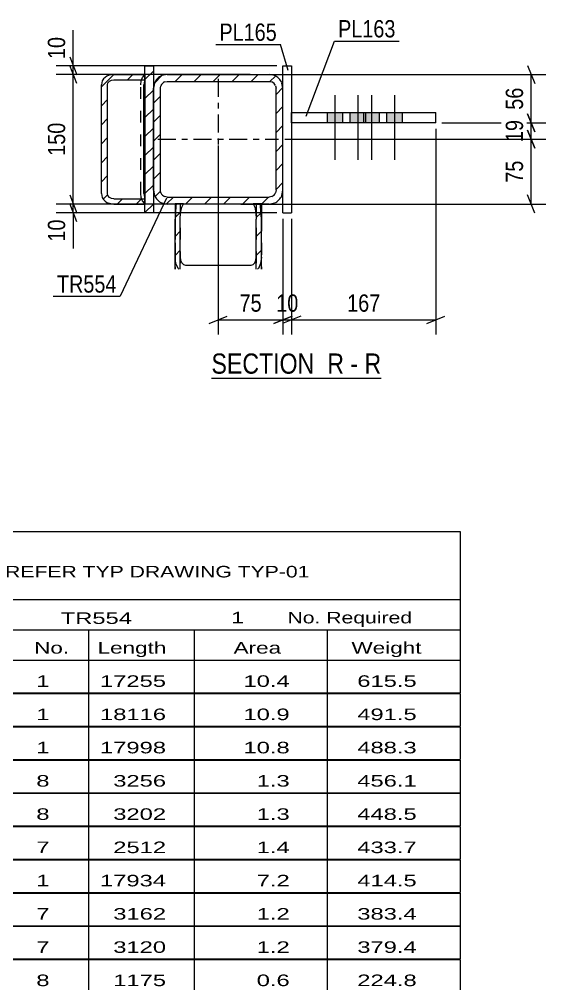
# Model space of a CAD drawing. Header units: millimetres. Extents: x -857 to 332, y -866 to -25.
# Drawn here: x 94.4 to 181.5, y -667.6 to -508.1 of the extents above; entities that cross this region are included whole.
import ezdxf

# ---------------------------------------------------------------- set-up
doc = ezdxf.new("R2010")
doc.units = ezdxf.units.MM
doc.linetypes.add('DXK_LINE_DOT2', pattern=[3.9198, 1.9599, -1.9599])
doc.linetypes.add('DXK_LINE_DOT3', pattern=[5.9187, 2.979, -0.9799, 0.9799, -0.9799])
doc.styles.add('Arial Narrow', font='ARIALN.TTF', dxfattribs={"height": 0.2})

# ---------------------------------------------------------------- blocks, each defined once
blk = doc.blocks.new('Unknown-570388934-19 - 24178')
at = {"color": 6, "linetype": 'Continuous'}
blk.add_line((126.19, -567.44), (154.27, -567.44), dxfattribs=at)
at = {"color": 0, "linetype": 'Continuous'}
for points in [[(144.3, -566.69), (144.3, -563.19), (126.19, -563.19), (126.19, -566.69)], [(148.12, -566.69), (148.12, -563.19), (145.35, -563.19), (145.35, -566.69)], [(150.45, -566.69), (150.45, -563.19), (149.17, -563.19), (149.17, -566.69)], [(154.27, -566.69), (154.27, -563.19), (151.5, -563.19), (151.5, -566.69)]]:
    blk.add_wipeout(points, dxfattribs=at)
at = {"color": 7, "linetype": 'Continuous', "style": 'Arial Narrow'}
for s, p in [('SECTION ', (126.19, -566.69)), ('R', (145.35, -566.69)), ('R', (151.5, -566.69)), ('-', (149.17, -566.69))]:
    blk.add_text(s, height=3.34, dxfattribs=at).set_placement(p)
blk = doc.blocks.new('Part-570388934-24490 - 24178')
at = {"color": 2, "linetype": 'Continuous'}
for p, q in [((139.45, -525.2), (139.45, -523.49)), ((139.45, -523.49), (163.3, -523.49)), ((163.3, -525.2), (163.3, -523.49)), ((163.3, -525.2), (139.45, -525.2))]:
    blk.add_line(p, q, dxfattribs=at)
at = {"color": 7, "linetype": 'DXK_LINE_DOT2'}
blk.add_line((155.22, -525.2), (155.22, -523.49), dxfattribs=at)
blk = doc.blocks.new('Part-570388934-24233 - 24178')
at = {"color": 7, "linetype": 'DXK_LINE_DOT2'}
for p, q in [((134.45, -538.63), (120.16, -538.63)), ((120.16, -538.63), (120.16, -549.42)), ((121.02, -538.63), (121.02, -549.42)), ((133.59, -538.63), (133.59, -549.42)), ((134.45, -549.42), (134.45, -538.63))]:
    blk.add_line(p, q, dxfattribs=at)
blk = doc.blocks.new('Part-570388934-24239 - 24178')
at = {"linetype": 'Continuous'}
h = blk.add_hatch(dxfattribs=at)
h.set_pattern_fill('', scale=0.7, style=0, pattern_type=0)
h.set_pattern_definition([(45, (121.0175, -549.4244), (-1.57154, 1.57154), [])])
h.paths.add_polyline_path([(120.16, -549.42), (121.02, -549.42), (121.02, -541.15), (121.08, -540.07), (121.27, -539.15), (121.55, -538.62), (120.36, -538.62), (120.29, -538.98), (120.16, -541.15)])
h = blk.add_hatch(dxfattribs=at)
h.set_pattern_fill('', scale=0.7, style=0, pattern_type=0)
h.set_pattern_definition([(45, (134.446, -549.4244), (-1.57154, 1.57154), [])])
h.paths.add_polyline_path([(133.59, -549.42), (134.45, -549.42), (134.45, -541.15), (134.32, -538.98), (134.24, -538.62), (133.06, -538.62), (133.34, -539.15), (133.52, -540.07), (133.59, -541.15)])
at = {"color": 7, "linetype": 'DXK_LINE_DOT2'}
for p, q in [((120.16, -538.62), (120.16, -538.63)), ((120.16, -538.62), (120.16, -538.63)), ((121.53, -538.62), (120.16, -538.62)), ((121.02, -538.62), (121.02, -549.42)), ((133.52, -538.62), (133.08, -538.62)), ((133.59, -538.62), (133.52, -538.62)), ((134.45, -538.62), (133.59, -538.62)), ((133.59, -538.62), (133.59, -549.42)), ((134.45, -538.63), (134.45, -538.62)), ((134.45, -538.62), (134.45, -538.63)), ((120.16, -541.15), (120.16, -549.42)), ((134.45, -541.15), (134.45, -549.42)), ((120.29, -548.45), (120.16, -547.43)), ((120.66, -549.3), (120.29, -548.45)), ((134.32, -548.45), (133.94, -549.3)), ((134.45, -547.43), (134.32, -548.45)), ((120.78, -549.42), (120.66, -549.3)), ((133.94, -549.3), (133.82, -549.42))]:
    blk.add_line(p, q, dxfattribs=at)
at = {"color": 2, "linetype": 'Continuous'}
for p, q in [((120.16, -538.63), (120.16, -541.15)), ((120.29, -538.98), (120.16, -541.15)), ((120.36, -538.62), (120.29, -538.98)), ((120.36, -538.62), (121.55, -538.62)), ((121.08, -540.07), (121.27, -539.15)), ((121.27, -539.15), (121.55, -538.62)), ((121.55, -538.62), (121.53, -538.62)), ((133.08, -538.62), (133.06, -538.62)), ((133.06, -538.62), (134.24, -538.62)), ((133.06, -538.62), (133.34, -539.15)), ((133.34, -539.15), (133.52, -540.07)), ((134.32, -538.98), (134.24, -538.62)), ((134.45, -541.15), (134.32, -538.98)), ((134.45, -538.63), (134.45, -541.15)), ((121.02, -541.15), (121.08, -540.07)), ((133.52, -540.07), (133.59, -541.15)), ((120.16, -549.42), (120.16, -541.15)), ((121.02, -549.42), (121.02, -541.15)), ((133.59, -549.42), (133.59, -541.15)), ((134.45, -549.42), (134.45, -541.15)), ((121.02, -547.43), (121.08, -547.94)), ((121.08, -547.94), (121.27, -548.37)), ((121.27, -548.37), (121.55, -548.65)), ((121.55, -548.65), (121.87, -548.76)), ((132.73, -548.76), (133.06, -548.65)), ((133.06, -548.65), (133.34, -548.37)), ((133.34, -548.37), (133.52, -547.94)), ((133.52, -547.94), (133.59, -547.43)), ((121.87, -548.76), (132.73, -548.76))]:
    blk.add_line(p, q, dxfattribs=at)
blk = doc.blocks.new('Part-570388934-24244 - 24178')
at = {"linetype": 'Continuous'}
h = blk.add_hatch(dxfattribs=at)
h.set_pattern_fill('', scale=0.7, style=0, pattern_type=0)
h.set_pattern_definition([(45, (118, -517.3722), (-1.57154, 1.57154), [])])
h.paths.add_polyline_path([(118.87, -517.2), (118, -517.37), (117.26, -517.87), (116.76, -518.61), (116.59, -519.48), (116.59, -536.34), (116.76, -537.22), (117.26, -537.96), (118, -538.45), (118.87, -538.63), (135.73, -538.63), (136.61, -538.45), (137.35, -537.96), (137.84, -537.22), (138.02, -536.34), (138.02, -519.48), (137.84, -518.61), (137.35, -517.87), (136.61, -517.37), (135.73, -517.2)])
h.paths.add_polyline_path([(135.73, -518.34), (136.17, -518.43), (136.54, -518.68), (136.79, -519.05), (136.87, -519.48), (136.87, -536.34), (136.79, -536.78), (136.54, -537.15), (136.17, -537.4), (135.73, -537.48), (118.87, -537.48), (118.44, -537.4), (118.07, -537.15), (117.82, -536.78), (117.73, -536.34), (117.73, -519.48), (117.82, -519.05), (118.07, -518.68), (118.44, -518.43), (118.87, -518.34)])
at = {"color": 2, "linetype": 'Continuous'}
for p, q in [((118.87, -517.2), (118, -517.37)), ((118.44, -518.43), (118.87, -518.34)), ((118.87, -517.2), (118.87, -517.2)), ((118.87, -517.2), (135.73, -517.2)), ((118.87, -518.34), (118.87, -518.34)), ((118.87, -518.34), (135.73, -518.34)), ((135.73, -517.2), (135.73, -517.2)), ((136.61, -517.37), (135.73, -517.2)), ((135.73, -518.34), (135.73, -518.34)), ((135.73, -518.34), (136.17, -518.43)), ((116.76, -518.61), (116.59, -519.48)), ((116.59, -519.48), (116.59, -519.48)), ((116.59, -536.34), (116.59, -519.48)), ((117.73, -519.48), (117.82, -519.05)), ((117.73, -519.48), (117.73, -519.48)), ((117.73, -536.34), (117.73, -519.48)), ((136.79, -519.05), (136.87, -519.48)), ((136.87, -519.48), (136.87, -519.48)), ((136.87, -536.34), (136.87, -519.48)), ((138.02, -519.48), (137.84, -518.61)), ((138.02, -519.48), (138.02, -519.48)), ((138.02, -536.34), (138.02, -519.48)), ((116.59, -536.34), (116.59, -536.34)), ((116.59, -536.34), (116.76, -537.22)), ((117.73, -536.34), (117.73, -536.34)), ((117.82, -536.78), (117.73, -536.34)), ((118.87, -537.48), (118.44, -537.4)), ((118.87, -537.48), (118.87, -537.48)), ((118.87, -537.48), (135.73, -537.48)), ((136.17, -537.4), (135.73, -537.48)), ((135.73, -537.48), (135.73, -537.48)), ((136.87, -536.34), (136.79, -536.78)), ((136.87, -536.34), (136.87, -536.34)), ((137.84, -537.22), (138.02, -536.34)), ((138.02, -536.34), (138.02, -536.34)), ((118, -538.45), (118.87, -538.63)), ((118.87, -538.63), (118.87, -538.63)), ((120.36, -538.63), (118.87, -538.63)), ((121.55, -538.63), (120.36, -538.63)), ((133.06, -538.63), (121.55, -538.63)), ((134.24, -538.63), (133.06, -538.63)), ((135.73, -538.63), (134.24, -538.63)), ((135.73, -538.63), (136.61, -538.45)), ((135.73, -538.63), (135.73, -538.63))]:
    blk.add_line(p, q, dxfattribs=at)
at = {"color": 7, "linetype": 'DXK_LINE_DOT3'}
for p, q in [((127.3, -517.91), (127.3, -537.91)), ((117.3, -527.91), (137.3, -527.91))]:
    blk.add_line(p, q, dxfattribs=at)
at = {"color": 2, "linetype": 'Continuous'}
for centre, radius, start, end in [((118.87, -519.48), 2.29, 112.5, 157.5), ((118.87, -519.48), 1.14, 112.5, 157.5), ((135.73, -519.48), 1.14, 22.5, 67.5), ((135.73, -519.48), 2.29, 22.5, 67.5), ((118.87, -536.34), 2.29, 202.5, 247.5), ((118.87, -536.34), 1.14, 202.5, 247.5), ((135.73, -536.34), 1.14, 292.5, 337.5), ((135.73, -536.34), 2.29, 292.5, 337.5)]:
    blk.add_arc(centre, radius, start, end, dxfattribs=at)
blk = doc.blocks.new('Part-570388934-24254 - 24178')
at = {"linetype": 'Continuous'}
h = blk.add_hatch(dxfattribs=at)
h.set_pattern_fill('', scale=0.7, style=0, pattern_type=0)
h.set_pattern_definition([(45, (110.0227, -517.198), (-1.57154, 1.57154), [])])
h.paths.add_polyline_path([(115.16, -517.2), (110.02, -517.2), (109.24, -517.33), (108.57, -517.7), (108.13, -518.26), (107.97, -518.91), (107.97, -536.91), (108.13, -537.57), (108.57, -538.12), (109.24, -538.5), (110.02, -538.63), (115.16, -538.63), (115.16, -537.77), (110.02, -537.77), (109.63, -537.7), (109.3, -537.52), (109.07, -537.24), (109, -536.91), (109, -518.91), (109.07, -518.58), (109.3, -518.31), (109.63, -518.12), (110.02, -518.06), (115.16, -518.06)])
at = {"color": 2, "linetype": 'Continuous'}
for p, q in [((108.13, -518.26), (107.97, -518.91)), ((109.07, -518.58), (109.3, -518.31)), ((110.02, -517.2), (109.24, -517.33)), ((109.3, -518.31), (109.63, -518.12)), ((109.63, -518.12), (110.02, -518.06)), ((110.02, -517.2), (115.16, -517.2)), ((110.02, -518.06), (115.16, -518.06)), ((115.16, -518.31), (115.03, -518.58)), ((115.16, -517.2), (115.16, -538.63)), ((107.97, -536.91), (107.97, -518.91)), ((109, -518.91), (109.07, -518.58)), ((109, -536.91), (109, -518.91)), ((115.03, -518.58), (114.99, -518.91)), ((114.99, -536.91), (114.99, -518.91)), ((107.97, -536.91), (108.13, -537.57)), ((109.07, -537.24), (109, -536.91)), ((109.3, -537.52), (109.07, -537.24)), ((109.63, -537.7), (109.3, -537.52)), ((114.99, -536.91), (115.03, -537.24)), ((115.03, -537.24), (115.16, -537.52)), ((109.24, -538.5), (110.02, -538.63)), ((110.02, -537.77), (109.63, -537.7)), ((110.02, -537.77), (115.16, -537.77)), ((110.02, -538.63), (115.16, -538.63))]:
    blk.add_line(p, q, dxfattribs=at)
at = {"color": 7, "linetype": 'DXK_LINE_DOT2'}
for p, q in [((110.02, -517.2), (115.16, -517.2)), ((110.02, -518.06), (115.16, -518.06)), ((114.48, -518.91), (114.56, -518.26)), ((114.56, -518.26), (114.78, -517.7)), ((114.78, -517.7), (115.11, -517.33)), ((115.11, -517.33), (115.16, -517.31)), ((115.16, -517.2), (115.16, -538.63)), ((114.48, -536.91), (114.48, -518.91)), ((114.56, -537.57), (114.48, -536.91)), ((114.78, -538.12), (114.56, -537.57)), ((110.02, -537.77), (115.16, -537.77)), ((110.02, -538.63), (115.16, -538.63)), ((115.11, -538.5), (114.78, -538.12)), ((115.16, -538.51), (115.11, -538.5))]:
    blk.add_line(p, q, dxfattribs=at)
at = {"color": 2, "linetype": 'Continuous'}
for centre, start, end in [((109.82, -519.15), 107.7011, 152.0536), ((109.82, -536.67), 207.9464, 252.2989)]:
    blk.add_arc(centre, 1.92, start, end, dxfattribs=at)
blk = doc.blocks.new('Part-570388934-24261 - 24178')
at = {"linetype": 'Continuous'}
h = blk.add_hatch(dxfattribs=at)
h.set_pattern_fill('', scale=0.7, style=0, pattern_type=0)
h.set_pattern_definition([(45, (115.1604, -540.0557), (-1.57154, 1.57154), [])])
h.paths.add_polyline_path([(115.16, -515.77), (115.16, -540.06), (116.59, -540.06), (116.59, -515.77)])
at = {"color": 2, "linetype": 'Continuous'}
for p, q in [((115.16, -540.06), (115.16, -515.77)), ((115.16, -515.77), (116.59, -515.77)), ((116.59, -515.77), (116.59, -540.06)), ((116.59, -540.06), (115.16, -540.06))]:
    blk.add_line(p, q, dxfattribs=at)
blk = doc.blocks.new('Part-570388934-24299 - 24178')
at = {"color": 2, "linetype": 'Continuous'}
for p, q in [((138.02, -515.77), (139.45, -515.77)), ((138.02, -540.06), (138.02, -515.77)), ((139.45, -515.77), (139.45, -540.06)), ((138.02, -540.06), (139.45, -540.06)), ((139.45, -540.06), (139.45, -540.06))]:
    blk.add_line(p, q, dxfattribs=at)
at = {"color": 7, "linetype": 'DXK_LINE_DOT2'}
for p, q in [((138.02, -515.77), (139.45, -515.77)), ((138.02, -540.06), (139.45, -540.06))]:
    blk.add_line(p, q, dxfattribs=at)
blk = doc.blocks.new('Bolt-570388934-24545 - 24178')
at = {"linetype": 'Continuous'}
for points in [[(145.3, -525.2), (147.87, -525.2), (147.87, -523.49), (145.3, -523.49)], [(149.1, -525.2), (151.67, -525.2), (151.67, -523.49), (149.1, -523.49)], [(151.36, -525.2), (153.93, -525.2), (153.93, -523.49), (151.36, -523.49)], [(155.16, -525.2), (157.73, -525.2), (157.73, -523.49), (155.16, -523.49)]]:
    blk.add_hatch(color=1, dxfattribs=at).paths.add_polyline_path(points)
at = {"color": 1, "linetype": 'Continuous'}
for p, q in [((146.58, -520.63), (146.58, -531.34)), ((150.39, -520.63), (150.39, -531.34)), ((152.64, -520.63), (152.64, -531.34)), ((156.45, -520.63), (156.45, -531.34)), ((145.3, -523.49), (145.3, -525.2)), ((147.87, -523.49), (147.87, -525.2)), ((149.1, -523.49), (149.1, -525.2)), ((151.36, -523.49), (151.36, -525.2)), ((151.67, -523.49), (151.67, -525.2)), ((153.93, -523.49), (153.93, -525.2)), ((155.16, -523.49), (155.16, -525.2)), ((157.73, -523.49), (157.73, -525.2))]:
    blk.add_line(p, q, dxfattribs=at)
blk = doc.blocks.new('StraightDimension-570388934-24613 - 24178')
at = {"color": 7, "linetype": 'Continuous'}
for p, q in [((138.02, -541.06), (138.02, -560.19)), ((139.45, -541.06), (139.45, -560.19)), ((136.52, -558.39), (139.52, -557.19)), ((140.95, -557.19), (137.95, -558.39)), ((138.02, -557.79), (139.45, -557.79))]:
    blk.add_line(p, q, dxfattribs=at)
at = {"color": 0}
blk.add_wipeout([(141.16, -557.04), (141.16, -552.84), (136.3, -552.84), (136.3, -557.04)], dxfattribs=at)
at = {"color": 3, "style": 'Arial Narrow'}
blk.add_text('10', height=2.863, dxfattribs=at).set_placement((136.9, -556.44))
blk = doc.blocks.new('StraightDimension-570388934-24612 - 24178')
at = {"color": 7, "linetype": 'Continuous'}
for p, q in [((163.3, -526.2), (163.3, -560.19)), ((139.45, -541.06), (139.45, -560.19)), ((140.95, -557.19), (137.95, -558.39)), ((139.45, -557.79), (163.3, -557.79)), ((161.8, -558.39), (164.8, -557.19))]:
    blk.add_line(p, q, dxfattribs=at)
at = {"color": 0}
blk.add_wipeout([(154.72, -557.04), (154.72, -552.84), (148.03, -552.84), (148.03, -557.04)], dxfattribs=at)
at = {"color": 3, "style": 'Arial Narrow'}
blk.add_text('167', height=2.863, dxfattribs=at).set_placement((148.63, -556.44))
blk = doc.blocks.new('StraightDimension-570388934-24614 - 24178')
at = {"color": 7, "linetype": 'Continuous'}
for p, q in [((127.3, -528.92), (127.3, -560.19)), ((138.02, -541.06), (138.02, -560.19)), ((125.8, -558.39), (128.8, -557.19)), ((127.3, -557.79), (138.02, -557.79)), ((139.52, -557.19), (136.52, -558.39))]:
    blk.add_line(p, q, dxfattribs=at)
at = {"color": 0}
blk.add_wipeout([(135.09, -557.04), (135.09, -552.84), (130.23, -552.84), (130.23, -557.04)], dxfattribs=at)
at = {"color": 3, "style": 'Arial Narrow'}
blk.add_text('75', height=2.863, dxfattribs=at).set_placement((130.83, -556.44))
blk = doc.blocks.new('StraightDimension-570388934-24752 - 24178')
at = {"color": 7, "linetype": 'Continuous'}
for p, q in [((178.48, -515.7), (179.68, -518.7)), ((131.02, -517.2), (181.48, -517.2)), ((179.08, -525.2), (179.08, -517.2)), ((179.68, -526.7), (178.48, -523.7)), ((164.3, -525.2), (181.48, -525.2))]:
    blk.add_line(p, q, dxfattribs=at)
at = {"color": 0}
blk.add_wipeout([(178.33, -518.77), (174.13, -518.77), (174.13, -523.63), (178.33, -523.63)], dxfattribs=at)
at = {"color": 3, "style": 'Arial Narrow'}
blk.add_text('56', height=2.863, rotation=90.0002, dxfattribs=at).set_placement((177.73, -523.03))
blk = doc.blocks.new('StraightDimension-570388934-24753 - 24178')
at = {"color": 7, "linetype": 'Continuous'}
for p, q in [((178.48, -523.7), (179.68, -526.7)), ((164.3, -525.2), (181.48, -525.2)), ((179.68, -529.41), (178.48, -526.41)), ((179.08, -527.91), (179.08, -525.2)), ((138.3, -527.91), (181.48, -527.91))]:
    blk.add_line(p, q, dxfattribs=at)
at = {"color": 0}
blk.add_wipeout([(178.33, -524.13), (174.13, -524.13), (174.13, -528.98), (178.33, -528.98)], dxfattribs=at)
at = {"color": 3, "style": 'Arial Narrow'}
blk.add_text('19', height=2.863, rotation=90.0002, dxfattribs=at).set_placement((177.73, -528.38))
blk = doc.blocks.new('StraightDimension-570388934-24754 - 24178')
at = {"color": 7, "linetype": 'Continuous'}
for p, q in [((178.48, -526.41), (179.68, -529.41)), ((138.3, -527.91), (181.48, -527.91)), ((179.08, -538.63), (179.08, -527.91)), ((179.68, -540.13), (178.48, -537.13)), ((131.02, -538.63), (181.48, -538.63))]:
    blk.add_line(p, q, dxfattribs=at)
at = {"color": 0}
blk.add_wipeout([(178.33, -530.84), (174.13, -530.84), (174.13, -535.7), (178.33, -535.7)], dxfattribs=at)
at = {"color": 3, "style": 'Arial Narrow'}
blk.add_text('75', height=2.863, rotation=90.0002, dxfattribs=at).set_placement((177.73, -535.1))
blk = doc.blocks.new('StraightDimension-570388934-24789 - 24178')
at = {"color": 7, "linetype": 'Continuous'}
for p, q in [((102.73, -514.27), (103.93, -517.27)), ((137.02, -515.77), (100.48, -515.77)), ((103.93, -518.7), (102.73, -515.7)), ((103.33, -517.2), (103.33, -515.77)), ((132.61, -517.2), (100.48, -517.2))]:
    blk.add_line(p, q, dxfattribs=at)
at = {"color": 0}
blk.add_wipeout([(102.58, -510.39), (98.38, -510.39), (98.38, -515.25), (102.58, -515.25)], dxfattribs=at)
at = {"color": 7, "linetype": 'Continuous'}
blk.add_line((103.33, -515.77), (103.33, -509.86), dxfattribs=at)
blk.add_line((103.33, -515.77), (103.33, -509.86), dxfattribs=at)
at = {"color": 3, "style": 'Arial Narrow'}
blk.add_text('10', height=2.863, rotation=90.0002, dxfattribs=at).set_placement((101.98, -514.65))
blk = doc.blocks.new('StraightDimension-570388934-24790 - 24178')
at = {"color": 7, "linetype": 'Continuous'}
for p, q in [((103.93, -518.7), (102.73, -515.7)), ((132.61, -517.2), (100.48, -517.2)), ((103.33, -538.63), (103.33, -517.2)), ((102.73, -537.13), (103.93, -540.13)), ((133.99, -538.63), (100.48, -538.63))]:
    blk.add_line(p, q, dxfattribs=at)
at = {"color": 0}
blk.add_wipeout([(102.58, -524.57), (98.38, -524.57), (98.38, -531.25), (102.58, -531.25)], dxfattribs=at)
at = {"color": 3, "style": 'Arial Narrow'}
blk.add_text('150', height=2.863, rotation=90.0002, dxfattribs=at).set_placement((101.98, -530.65))
blk = doc.blocks.new('StraightDimension-570388934-24791 - 24178')
at = {"color": 7, "linetype": 'Continuous'}
for p, q in [((102.73, -537.13), (103.93, -540.13)), ((133.99, -538.63), (100.48, -538.63)), ((103.93, -541.56), (102.73, -538.56)), ((103.33, -540.06), (103.33, -538.63)), ((137.02, -540.06), (100.48, -540.06))]:
    blk.add_line(p, q, dxfattribs=at)
at = {"color": 0}
blk.add_wipeout([(102.58, -540.58), (98.38, -540.58), (98.38, -545.44), (102.58, -545.44)], dxfattribs=at)
at = {"color": 7, "linetype": 'Continuous'}
blk.add_line((103.33, -540.06), (103.33, -545.96), dxfattribs=at)
blk.add_line((103.33, -540.06), (103.33, -545.96), dxfattribs=at)
at = {"color": 3, "style": 'Arial Narrow'}
blk.add_text('10', height=2.863, rotation=90.0002, dxfattribs=at).set_placement((101.98, -544.84))
blk = doc.blocks.new('Unknown-570388934-24922')
at = {"color": 7, "linetype": 'Continuous'}
for p, q in [((7.35, -592.8), (167.35, -592.8)), ((167.35, -592.8), (167.35, -604.05)), ((7.35, -604.05), (167.35, -604.05)), ((167.35, -604.05), (167.35, -609.05)), ((7.35, -609.05), (167.35, -609.05)), ((105.85, -609.05), (105.85, -614.05)), ((123.35, -609.05), (123.35, -614.05)), ((145.35, -609.05), (145.35, -614.05)), ((167.35, -609.05), (167.35, -614.05)), ((7.35, -614.05), (167.35, -614.05)), ((7.35, -614.1), (167.35, -614.1)), ((105.85, -614.05), (105.85, -619.55)), ((123.35, -614.05), (123.35, -619.55)), ((145.35, -614.05), (145.35, -619.55)), ((167.35, -614.1), (167.35, -619.5)), ((7.35, -619.5), (167.35, -619.5)), ((7.35, -619.6), (167.35, -619.6)), ((105.85, -619.55), (105.85, -625.05)), ((123.35, -619.55), (123.35, -625.05)), ((145.35, -619.55), (145.35, -625.05)), ((167.35, -619.6), (167.35, -625)), ((7.35, -625), (167.35, -625)), ((7.35, -625.1), (167.35, -625.1)), ((105.85, -625.05), (105.85, -630.55)), ((123.35, -625.05), (123.35, -630.55)), ((145.35, -625.05), (145.35, -630.55)), ((167.35, -625.1), (167.35, -630.5)), ((7.35, -630.5), (167.35, -630.5)), ((7.35, -630.6), (167.35, -630.6)), ((105.85, -630.55), (105.85, -636.05)), ((123.35, -630.55), (123.35, -636.05)), ((145.35, -630.55), (145.35, -636.05)), ((167.35, -630.6), (167.35, -636)), ((7.35, -636), (167.35, -636)), ((7.35, -636.1), (167.35, -636.1)), ((105.85, -636.05), (105.85, -641.55)), ((123.35, -636.05), (123.35, -641.55)), ((145.35, -636.05), (145.35, -641.55)), ((167.35, -636.1), (167.35, -641.5)), ((7.35, -641.5), (167.35, -641.5)), ((7.35, -641.6), (167.35, -641.6)), ((105.85, -641.55), (105.85, -647.05)), ((123.35, -641.55), (123.35, -647.05)), ((145.35, -641.55), (145.35, -647.05)), ((167.35, -641.6), (167.35, -647)), ((7.35, -647), (167.35, -647)), ((7.35, -647.1), (167.35, -647.1)), ((105.85, -647.05), (105.85, -652.55)), ((123.35, -647.05), (123.35, -652.55)), ((145.35, -647.05), (145.35, -652.55)), ((167.35, -647.1), (167.35, -652.5)), ((7.35, -652.5), (167.35, -652.5)), ((7.35, -652.6), (167.35, -652.6)), ((105.85, -652.55), (105.85, -658.05)), ((123.35, -652.55), (123.35, -658.05)), ((145.35, -652.55), (145.35, -658.05)), ((167.35, -652.6), (167.35, -658)), ((7.35, -658), (167.35, -658)), ((7.35, -658.1), (167.35, -658.1)), ((105.85, -658.05), (105.85, -663.55)), ((123.35, -658.05), (123.35, -663.55)), ((145.35, -658.05), (145.35, -663.55)), ((167.35, -658.1), (167.35, -663.5)), ((7.35, -663.5), (167.35, -663.5)), ((7.35, -663.6), (167.35, -663.6)), ((105.85, -663.55), (105.85, -669.05)), ((123.35, -663.55), (123.35, -669.05)), ((145.35, -663.55), (145.35, -669.05)), ((167.35, -663.6), (167.35, -669))]:
    blk.add_line(p, q, dxfattribs=at)
at = {"color": 7, "style": 'Arial Narrow'}
for s, height, width, p in [('REFER TYP DRAWING TYP-01', 1.9089, 1.6, (92.05, -600.39)), ('TR554', 1.909, 1.794707, (101.25, -608.08)), ('1', 1.91, 1.794707, (129.43, -607.99)), ('No. Required', 1.9089, 1.6, (138.76, -607.99)), ('No.', 1.909, 1.7, (96.85, -612.99)), ('Length', 1.909, 1.7, (107.35, -612.99)), ('Area', 1.909, 1.7, (129.85, -612.99)), ('Weight', 1.909, 1.7, (149.35, -612.99))]:
    blk.add_text(s, height=height, dxfattribs=dict(at, width=width)).set_placement(p)
at = {"color": 7, "linetype": 'Continuous', "style": 'Arial Narrow', "width": 1.794707}
for s, height, p in [('1', 1.91, (97.21, -618.49)), ('17255', 1.909, (107.75, -618.49)), ('10.4', 1.909, (131.48, -618.49)), ('615.5', 1.909, (150.31, -618.49)), ('1', 1.91, (97.21, -623.99)), ('18116', 1.909, (107.75, -623.99)), ('10.9', 1.909, (131.48, -623.99)), ('491.5', 1.909, (150.31, -623.99)), ('1', 1.91, (97.21, -629.49)), ('17998', 1.909, (107.75, -629.49)), ('10.8', 1.909, (131.48, -629.49)), ('488.3', 1.909, (150.31, -629.49)), ('8', 1.91, (97.21, -634.99)), ('3256', 1.909, (109.94, -634.99)), ('1.3', 1.909, (133.67, -634.99)), ('456.1', 1.909, (150.31, -634.99)), ('8', 1.91, (97.21, -640.49)), ('3202', 1.909, (109.94, -640.49)), ('1.3', 1.909, (133.67, -640.49)), ('448.5', 1.909, (150.31, -640.49)), ('7', 1.91, (97.21, -645.99)), ('2512', 1.909, (109.94, -645.99)), ('1.4', 1.909, (133.67, -645.99)), ('433.7', 1.909, (150.31, -645.99)), ('1', 1.91, (97.21, -651.49)), ('17934', 1.909, (107.75, -651.49)), ('7.2', 1.909, (133.67, -651.49)), ('414.5', 1.909, (150.31, -651.49)), ('7', 1.91, (97.21, -656.99)), ('3162', 1.909, (109.94, -656.99)), ('1.2', 1.909, (133.67, -656.99)), ('383.4', 1.909, (150.31, -656.99)), ('7', 1.91, (97.21, -662.49)), ('3120', 1.909, (109.94, -662.49)), ('1.2', 1.909, (133.67, -662.49)), ('379.4', 1.909, (150.31, -662.49)), ('8', 1.91, (97.21, -667.99)), ('1175', 1.909, (109.94, -667.99)), ('0.6', 1.909, (133.67, -667.99)), ('224.8', 1.909, (150.31, -667.99))]:
    blk.add_text(s, height=height, dxfattribs=at).set_placement(p)
blk = doc.blocks.new('Mark-570388934-24556 - 24178')
at = {"color": 0}
blk.add_wipeout([(137, -511.63), (137, -508.63), (127.5, -508.63), (127.5, -511.63)], dxfattribs=at)
blk.add_wipeout([(137, -511.63), (137, -508.63), (127.5, -508.63), (127.5, -511.63)], dxfattribs=at)
at = {"color": 30, "linetype": 'Continuous'}
for p in [(126.9, -512.23), (138.86, -516.54)]:
    blk.add_line(p, (137.6, -512.23), dxfattribs=at)
at = {"color": 3, "style": 'Arial Narrow'}
blk.add_text('PL165', height=2.863, dxfattribs=at).set_placement((127.5, -511.63))
blk = doc.blocks.new('Mark-570388934-24553 - 24178')
at = {"color": 0}
blk.add_wipeout([(110.48, -553.28), (110.48, -550.28), (100.62, -550.28), (100.62, -553.28)], dxfattribs=at)
blk.add_wipeout([(110.48, -553.28), (110.48, -550.28), (100.62, -550.28), (100.62, -553.28)], dxfattribs=at)
at = {"color": 30, "linetype": 'Continuous'}
for p in [(118.77, -537.66), (100.02, -553.88)]:
    blk.add_line(p, (111.08, -553.88), dxfattribs=at)
at = {"color": 3, "style": 'Arial Narrow'}
blk.add_text('TR554', height=2.863, dxfattribs=at).set_placement((100.62, -553.28))
blk = doc.blocks.new('Mark-570388934-24559 - 24178')
at = {"color": 0}
blk.add_wipeout([(156.64, -511.07), (156.64, -508.07), (147.13, -508.07), (147.13, -511.07)], dxfattribs=at)
blk.add_wipeout([(156.64, -511.07), (156.64, -508.07), (147.13, -508.07), (147.13, -511.07)], dxfattribs=at)
at = {"color": 30, "linetype": 'Continuous'}
for p, q in [((141.87, -524.08), (146.53, -511.67)), ((146.53, -511.67), (157.24, -511.67))]:
    blk.add_line(p, q, dxfattribs=at)
at = {"color": 3, "style": 'Arial Narrow'}
blk.add_text('PL163', height=2.863, dxfattribs=at).set_placement((147.13, -511.07))

msp = doc.modelspace()

# ---------------------------------------------------------------- block references
for name in ['Part-570388934-24261 - 24178', 'Part-570388934-24299 - 24178', 'Part-570388934-24254 - 24178', 'Part-570388934-24244 - 24178', 'Bolt-570388934-24545 - 24178', 'Part-570388934-24490 - 24178', 'Part-570388934-24239 - 24178', 'Part-570388934-24233 - 24178', 'StraightDimension-570388934-24613 - 24178', 'Unknown-570388934-19 - 24178', 'Unknown-570388934-24922']:
    msp.add_blockref(name, (0, 0))

# ---------------------------------------------------------------- next in the draw order: block references
msp.add_blockref('StraightDimension-570388934-24612 - 24178', (0, 0))

# ---------------------------------------------------------------- next in the draw order: block references
for name in ['StraightDimension-570388934-24752 - 24178', 'StraightDimension-570388934-24614 - 24178']:
    msp.add_blockref(name, (0, 0))

# ---------------------------------------------------------------- next in the draw order: block references
for name in ['StraightDimension-570388934-24789 - 24178', 'StraightDimension-570388934-24753 - 24178']:
    msp.add_blockref(name, (0, 0))

# ---------------------------------------------------------------- next in the draw order: block references
for name in ['Mark-570388934-24559 - 24178', 'StraightDimension-570388934-24754 - 24178']:
    msp.add_blockref(name, (0, 0))

# ---------------------------------------------------------------- next in the draw order: block references
msp.add_blockref('StraightDimension-570388934-24790 - 24178', (0, 0))

# ---------------------------------------------------------------- next in the draw order: block references
for name in ['Mark-570388934-24556 - 24178', 'StraightDimension-570388934-24791 - 24178']:
    msp.add_blockref(name, (0, 0))

# ---------------------------------------------------------------- next in the draw order: block references
msp.add_blockref('Mark-570388934-24553 - 24178', (0, 0))

doc.saveas('drawing.dxf')
